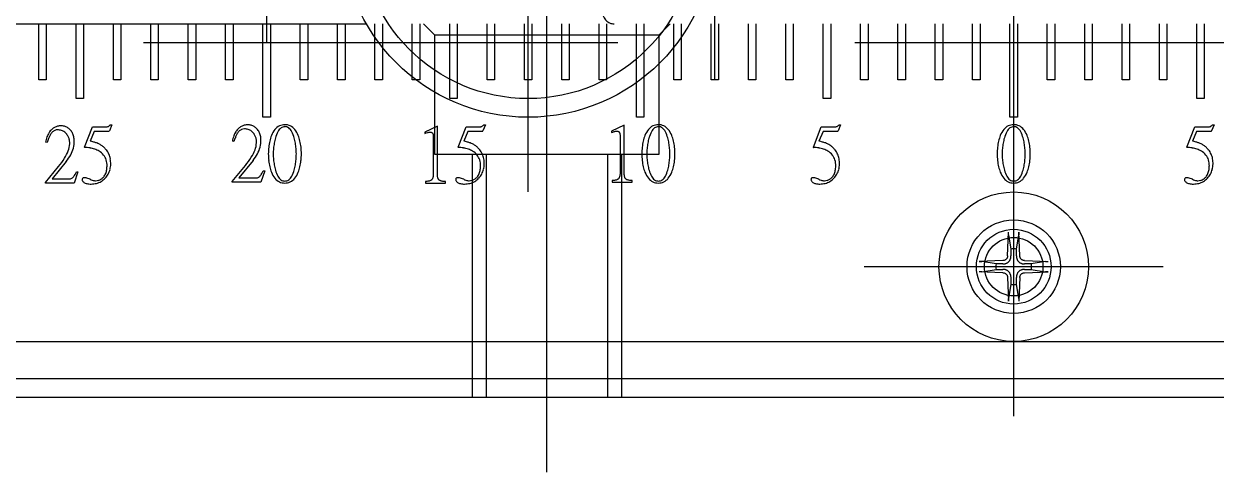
# Model space of a CAD drawing. Extents: x 1 to 398, y 0 to 247.
# Drawn here: x 197.97 to 229.89, y 83.87 to 95.87 of the extents above; entities that cross this region are included whole.
import ezdxf

# ---------------------------------------------------------------- set-up
doc = ezdxf.new("R2010")
doc.units = 0
doc.linetypes.add('CENTER', pattern=[50.8, 31.75, -6.35, 6.35, -6.35])
doc.linetypes.add('DASHED', pattern=[19.05, 12.7, -6.35])
doc.layers.get('0').update_dxf_attribs({"linetype": 'CONTINUOUS'})
doc.layers.add('CENTER', color=1, linetype='CENTER')

msp = doc.modelspace()

# ---------------------------------------------------------------- linework, layer by layer
at = {"color": 7, "linetype": 'CONTINUOUS'}
for p, q in [((125.465, 95.87), (207.135, 95.87)), ((198.365, 94.37), (198.365, 95.87)), ((198.565, 95.87), (198.565, 94.37)), ((199.365, 93.87), (199.365, 95.87)), ((199.565, 95.87), (199.565, 93.87)), ((200.365, 94.37), (200.365, 95.87)), ((200.565, 95.87), (200.565, 94.37)), ((201.365, 94.37), (201.365, 95.87)), ((201.565, 95.87), (201.565, 94.37)), ((202.365, 94.37), (202.365, 95.87)), ((202.565, 95.87), (202.565, 94.37)), ((203.365, 94.37), (203.365, 95.87)), ((203.565, 95.87), (203.565, 94.37)), ((204.365, 93.37), (204.365, 95.87)), ((204.565, 95.87), (204.565, 93.37)), ((205.365, 94.37), (205.365, 95.87)), ((205.565, 95.87), (205.565, 94.37)), ((206.365, 94.37), (206.365, 95.87)), ((206.565, 95.87), (206.565, 94.37)), ((216.365, 94.37), (216.365, 95.87)), ((216.565, 95.87), (216.565, 94.37)), ((217.365, 94.37), (217.365, 95.87)), ((217.565, 95.87), (217.565, 94.37)), ((218.365, 94.37), (218.365, 95.87)), ((218.565, 95.87), (218.565, 94.37)), ((219.365, 93.87), (219.365, 95.87)), ((219.565, 95.87), (219.565, 93.87)), ((220.365, 94.37), (220.365, 95.87)), ((220.565, 95.87), (220.565, 94.37)), ((221.365, 94.37), (221.365, 95.87)), ((221.565, 95.87), (221.565, 94.37)), ((222.365, 94.37), (222.365, 95.87)), ((222.565, 95.87), (222.565, 94.37)), ((223.365, 94.37), (223.365, 95.87)), ((223.565, 95.87), (223.565, 94.37)), ((224.365, 93.37), (224.365, 95.87)), ((224.565, 95.87), (224.565, 93.37)), ((225.365, 94.37), (225.365, 95.87)), ((225.565, 95.87), (225.565, 94.37)), ((226.365, 94.37), (226.365, 95.87)), ((226.565, 95.87), (226.565, 94.37)), ((227.365, 94.37), (227.365, 95.87)), ((227.565, 95.87), (227.565, 94.37)), ((228.365, 94.37), (228.365, 95.87)), ((228.565, 95.87), (228.565, 94.37)), ((229.365, 93.87), (229.365, 95.87)), ((229.565, 95.87), (229.565, 93.87)), ((207.365, 94.37), (207.365, 95.508)), ((215.565, 95.508), (215.565, 94.37)), ((207.565, 95.241), (207.565, 94.37)), ((215.365, 94.37), (215.365, 95.241)), ((198.565, 94.37), (198.365, 94.37)), ((200.565, 94.37), (200.365, 94.37)), ((201.565, 94.37), (201.365, 94.37)), ((202.565, 94.37), (202.365, 94.37)), ((203.565, 94.37), (203.365, 94.37)), ((205.565, 94.37), (205.365, 94.37)), ((206.565, 94.37), (206.365, 94.37)), ((207.565, 94.37), (207.365, 94.37)), ((208.365, 94.37), (208.365, 94.447)), ((208.465, 94.37), (208.365, 94.37)), ((214.365, 93.37), (214.365, 94.297)), ((214.565, 94.447), (214.565, 93.37)), ((215.565, 94.37), (215.365, 94.37)), ((216.565, 94.37), (216.365, 94.37)), ((217.565, 94.37), (217.365, 94.37)), ((218.565, 94.37), (218.365, 94.37)), ((220.565, 94.37), (220.365, 94.37)), ((221.565, 94.37), (221.365, 94.37)), ((222.565, 94.37), (222.365, 94.37)), ((223.565, 94.37), (223.365, 94.37)), ((225.565, 94.37), (225.365, 94.37)), ((226.565, 94.37), (226.365, 94.37)), ((227.565, 94.37), (227.365, 94.37)), ((228.565, 94.37), (228.365, 94.37)), ((199.565, 93.87), (199.365, 93.87)), ((219.565, 93.87), (219.365, 93.87)), ((229.565, 93.87), (229.365, 93.87)), ((204.565, 93.37), (204.365, 93.37)), ((214.565, 93.37), (214.365, 93.37)), ((224.565, 93.37), (224.365, 93.37)), ((198.678, 92.911), (198.658, 92.869)), ((199.591, 92.573), (199.805, 93.113)), ((199.85, 92.993), (199.74, 92.732)), ((199.805, 93.113), (200.178, 93.113)), ((200.221, 92.993), (199.85, 92.993)), ((200.321, 93.17), (200.254, 93.007)), ((200.276, 93.166), (200.321, 93.17)), ((203.678, 92.938), (203.658, 92.896)), ((209.041, 93.133), (208.697, 92.968)), ((208.697, 92.968), (208.697, 92.936)), ((208.697, 92.936), (208.732, 92.949)), ((208.732, 92.949), (208.768, 92.96)), ((208.768, 92.96), (208.786, 92.965)), ((208.786, 92.965), (208.805, 92.969)), ((208.805, 92.969), (208.824, 92.971)), ((208.824, 92.971), (208.843, 92.972)), ((208.843, 92.972), (208.854, 92.972)), ((208.854, 92.972), (208.864, 92.971)), ((208.864, 92.971), (208.868, 92.969)), ((208.868, 92.969), (208.873, 92.968)), ((208.873, 92.968), (208.878, 92.966)), ((208.878, 92.966), (208.883, 92.964)), ((208.883, 92.964), (208.887, 92.961)), ((208.887, 92.961), (208.891, 92.959)), ((208.891, 92.959), (208.895, 92.956)), ((208.895, 92.956), (208.899, 92.952)), ((208.899, 92.952), (208.902, 92.949)), ((208.902, 92.949), (208.905, 92.945)), ((208.905, 92.945), (208.911, 92.936)), ((208.911, 92.936), (208.915, 92.927)), ((208.915, 92.927), (208.919, 92.918)), ((208.919, 92.918), (208.922, 92.908)), ((208.922, 92.908), (208.924, 92.898)), ((208.924, 92.898), (208.925, 92.887)), ((209.041, 91.807), (209.041, 93.133)), ((209.591, 92.573), (209.805, 93.113)), ((209.85, 92.993), (209.74, 92.732)), ((209.805, 93.113), (210.178, 93.113)), ((210.221, 92.993), (209.85, 92.993)), ((210.321, 93.17), (210.254, 93.007)), ((210.276, 93.166), (210.321, 93.17)), ((214.041, 93.16), (213.697, 92.995)), ((213.697, 92.995), (213.697, 92.962)), ((213.697, 92.962), (213.732, 92.975)), ((213.732, 92.975), (213.768, 92.987)), ((213.768, 92.987), (213.786, 92.991)), ((213.786, 92.991), (213.805, 92.995)), ((213.805, 92.995), (213.824, 92.998)), ((213.824, 92.998), (213.843, 92.999)), ((213.843, 92.999), (213.854, 92.998)), ((213.854, 92.998), (213.864, 92.997)), ((213.864, 92.997), (213.868, 92.996)), ((213.868, 92.996), (213.873, 92.994)), ((213.873, 92.994), (213.878, 92.993)), ((213.878, 92.993), (213.883, 92.99)), ((213.883, 92.99), (213.887, 92.988)), ((213.887, 92.988), (213.891, 92.985)), ((213.891, 92.985), (213.895, 92.982)), ((213.895, 92.982), (213.899, 92.979)), ((213.899, 92.979), (213.902, 92.975)), ((213.902, 92.975), (213.905, 92.971)), ((213.905, 92.971), (213.911, 92.963)), ((213.911, 92.963), (213.915, 92.954)), ((213.915, 92.954), (213.919, 92.944)), ((213.919, 92.944), (213.922, 92.934)), ((213.922, 92.934), (213.924, 92.924)), ((213.924, 92.924), (213.925, 92.914)), ((213.925, 92.914), (213.926, 92.903)), ((213.926, 92.903), (213.927, 92.893)), ((213.927, 92.893), (213.927, 92.883)), ((214.041, 91.833), (214.041, 93.16)), ((219.101, 92.573), (219.315, 93.113)), ((219.36, 92.993), (219.25, 92.732)), ((219.315, 93.113), (219.688, 93.113)), ((219.731, 92.993), (219.36, 92.993)), ((219.831, 93.17), (219.764, 93.007)), ((219.786, 93.166), (219.831, 93.17)), ((229.101, 92.573), (229.315, 93.113)), ((229.36, 92.993), (229.25, 92.732)), ((229.315, 93.113), (229.688, 93.113)), ((229.731, 92.993), (229.36, 92.993)), ((229.831, 93.17), (229.764, 93.007)), ((229.786, 93.166), (229.831, 93.17)), ((198.589, 92.695), (198.548, 92.701)), ((203.589, 92.722), (203.548, 92.728)), ((208.925, 92.887), (208.926, 92.877)), ((208.926, 92.877), (208.927, 92.866)), ((208.927, 92.866), (208.927, 92.856)), ((208.927, 92.856), (208.927, 91.845)), ((213.927, 92.883), (213.927, 91.872)), ((198.542, 91.619), (198.896, 92.051)), ((199.1, 92.186), (198.719, 91.721)), ((203.542, 91.646), (203.896, 92.078)), ((204.1, 92.212), (203.719, 91.748)), ((204.414, 91.933), (204.308, 91.635)), ((204.373, 91.933), (204.414, 91.933)), ((198.542, 91.609), (198.542, 91.619)), ((198.719, 91.721), (199.176, 91.721)), ((199.414, 91.907), (199.308, 91.609)), ((199.373, 91.907), (199.414, 91.907)), ((203.542, 91.635), (203.542, 91.646)), ((204.308, 91.635), (203.542, 91.635)), ((203.719, 91.748), (204.176, 91.748)), ((208.737, 91.651), (208.717, 91.65)), ((208.717, 91.65), (208.717, 91.609)), ((208.758, 91.652), (208.737, 91.651)), ((208.778, 91.655), (208.758, 91.652)), ((208.799, 91.658), (208.778, 91.655)), ((208.818, 91.662), (208.799, 91.658)), ((208.836, 91.668), (208.818, 91.662)), ((208.852, 91.674), (208.836, 91.668)), ((208.859, 91.678), (208.852, 91.674)), ((208.866, 91.682), (208.859, 91.678)), ((208.875, 91.689), (208.866, 91.682)), ((208.883, 91.697), (208.875, 91.689)), ((208.89, 91.705), (208.883, 91.697)), ((208.897, 91.714), (208.89, 91.705)), ((208.902, 91.724), (208.897, 91.714)), ((208.907, 91.734), (208.902, 91.724)), ((208.912, 91.744), (208.907, 91.734)), ((208.915, 91.755), (208.912, 91.744)), ((208.918, 91.766), (208.915, 91.755)), ((208.921, 91.777), (208.918, 91.766)), ((208.924, 91.8), (208.921, 91.777)), ((208.926, 91.823), (208.924, 91.8)), ((208.927, 91.845), (208.926, 91.823)), ((209.042, 91.789), (209.041, 91.807)), ((209.043, 91.772), (209.042, 91.789)), ((209.046, 91.755), (209.043, 91.772)), ((209.051, 91.738), (209.046, 91.755)), ((209.054, 91.73), (209.051, 91.738)), ((209.058, 91.722), (209.054, 91.73)), ((209.062, 91.714), (209.058, 91.722)), ((209.066, 91.707), (209.062, 91.714)), ((209.072, 91.7), (209.066, 91.707)), ((209.077, 91.694), (209.072, 91.7)), ((209.083, 91.688), (209.077, 91.694)), ((209.09, 91.682), (209.083, 91.688)), ((209.098, 91.677), (209.09, 91.682)), ((209.107, 91.673), (209.098, 91.677)), ((209.117, 91.669), (209.107, 91.673)), ((209.126, 91.665), (209.117, 91.669)), ((209.145, 91.66), (209.126, 91.665)), ((209.165, 91.656), (209.145, 91.66)), ((209.186, 91.653), (209.165, 91.656)), ((209.208, 91.651), (209.186, 91.653)), ((209.231, 91.65), (209.208, 91.651)), ((209.253, 91.65), (209.231, 91.65)), ((209.253, 91.609), (209.253, 91.65)), ((213.737, 91.677), (213.717, 91.676)), ((213.717, 91.676), (213.717, 91.635)), ((213.717, 91.635), (214.253, 91.635)), ((213.758, 91.679), (213.737, 91.677)), ((213.778, 91.681), (213.758, 91.679)), ((213.799, 91.684), (213.778, 91.681)), ((213.818, 91.689), (213.799, 91.684)), ((213.836, 91.694), (213.818, 91.689)), ((213.852, 91.701), (213.836, 91.694)), ((213.859, 91.705), (213.852, 91.701)), ((213.866, 91.709), (213.859, 91.705)), ((213.875, 91.716), (213.866, 91.709)), ((213.883, 91.723), (213.875, 91.716)), ((213.89, 91.732), (213.883, 91.723)), ((213.897, 91.741), (213.89, 91.732)), ((213.902, 91.75), (213.897, 91.741)), ((213.907, 91.761), (213.902, 91.75)), ((213.912, 91.771), (213.907, 91.761)), ((213.915, 91.782), (213.912, 91.771)), ((213.918, 91.793), (213.915, 91.782)), ((213.921, 91.804), (213.918, 91.793)), ((213.924, 91.826), (213.921, 91.804)), ((213.926, 91.849), (213.924, 91.826)), ((213.927, 91.872), (213.926, 91.849)), ((214.042, 91.816), (214.041, 91.833)), ((214.043, 91.798), (214.042, 91.816)), ((214.046, 91.781), (214.043, 91.798)), ((214.051, 91.764), (214.046, 91.781)), ((214.054, 91.756), (214.051, 91.764)), ((214.058, 91.748), (214.054, 91.756)), ((214.062, 91.741), (214.058, 91.748)), ((214.066, 91.734), (214.062, 91.741)), ((214.072, 91.727), (214.066, 91.734)), ((214.077, 91.72), (214.072, 91.727)), ((214.083, 91.714), (214.077, 91.72)), ((214.09, 91.709), (214.083, 91.714)), ((214.098, 91.704), (214.09, 91.709)), ((214.107, 91.699), (214.098, 91.704)), ((214.117, 91.695), (214.107, 91.699)), ((214.126, 91.692), (214.117, 91.695)), ((214.145, 91.687), (214.126, 91.692)), ((214.165, 91.683), (214.145, 91.687)), ((214.186, 91.68), (214.165, 91.683)), ((214.208, 91.678), (214.186, 91.68)), ((214.231, 91.677), (214.208, 91.678)), ((214.253, 91.676), (214.231, 91.677)), ((214.253, 91.635), (214.253, 91.676)), ((199.308, 91.609), (198.542, 91.609)), ((208.717, 91.609), (209.253, 91.609)), ((224.302, 89.659), (224.327, 90.296)), ((224.326, 90.275), (224.327, 90.285)), ((224.326, 90.264), (224.326, 90.275)), ((224.326, 90.259), (224.326, 90.264)), ((224.326, 90.254), (224.326, 90.259)), ((224.327, 90.245), (224.326, 90.254)), ((224.327, 90.285), (224.327, 90.296)), ((224.327, 90.241), (224.327, 90.245)), ((224.327, 90.237), (224.327, 90.241)), ((224.327, 90.233), (224.327, 90.237)), ((224.327, 90.23), (224.327, 90.233)), ((224.328, 90.227), (224.327, 90.23)), ((224.328, 90.224), (224.328, 90.227)), ((224.328, 90.224), (224.388, 89.842)), ((224.542, 89.842), (224.602, 90.224)), ((224.603, 90.23), (224.602, 90.227)), ((224.602, 90.227), (224.602, 90.224)), ((224.603, 90.296), (224.603, 90.285)), ((224.628, 89.659), (224.603, 90.296)), ((224.603, 90.285), (224.604, 90.275)), ((224.604, 90.245), (224.603, 90.241)), ((224.603, 90.241), (224.603, 90.237)), ((224.603, 90.237), (224.603, 90.233)), ((224.603, 90.233), (224.603, 90.23)), ((224.604, 90.275), (224.604, 90.264)), ((224.604, 90.264), (224.604, 90.259)), ((224.604, 90.259), (224.604, 90.254)), ((224.604, 90.254), (224.604, 90.245)), ((224.388, 89.842), (224.392, 89.657)), ((224.538, 89.657), (224.542, 89.842)), ((224.176, 89.533), (223.539, 89.508)), ((223.539, 89.508), (223.55, 89.509)), ((223.55, 89.509), (223.56, 89.509)), ((223.56, 89.509), (223.571, 89.509)), ((223.571, 89.509), (223.576, 89.509)), ((223.576, 89.509), (223.581, 89.509)), ((223.581, 89.509), (223.59, 89.509)), ((223.59, 89.509), (223.594, 89.508)), ((223.594, 89.508), (223.598, 89.508)), ((223.598, 89.508), (223.602, 89.508)), ((223.602, 89.508), (223.605, 89.508)), ((223.605, 89.508), (223.608, 89.507)), ((223.608, 89.507), (223.611, 89.507)), ((223.993, 89.447), (223.611, 89.507)), ((224.178, 89.443), (223.993, 89.447)), ((224.188, 89.534), (224.176, 89.533)), ((224.2, 89.536), (224.188, 89.534)), ((224.212, 89.539), (224.2, 89.536)), ((224.224, 89.543), (224.212, 89.539)), ((224.235, 89.549), (224.224, 89.543)), ((224.246, 89.555), (224.235, 89.549)), ((224.255, 89.563), (224.246, 89.555)), ((224.264, 89.571), (224.255, 89.563)), ((224.272, 89.58), (224.264, 89.571)), ((224.28, 89.59), (224.272, 89.58)), ((224.286, 89.6), (224.28, 89.59)), ((224.292, 89.612), (224.286, 89.6)), ((224.296, 89.623), (224.292, 89.612)), ((224.299, 89.635), (224.296, 89.623)), ((224.302, 89.647), (224.299, 89.635)), ((224.302, 89.659), (224.302, 89.647)), ((224.629, 89.647), (224.628, 89.659)), ((224.631, 89.635), (224.629, 89.647)), ((224.634, 89.623), (224.631, 89.635)), ((224.638, 89.611), (224.634, 89.623)), ((224.644, 89.6), (224.638, 89.611)), ((224.65, 89.589), (224.644, 89.6)), ((224.658, 89.58), (224.65, 89.589)), ((224.666, 89.571), (224.658, 89.58)), ((224.675, 89.563), (224.666, 89.571)), ((224.685, 89.555), (224.675, 89.563)), ((224.695, 89.549), (224.685, 89.555)), ((224.706, 89.543), (224.695, 89.549)), ((224.718, 89.539), (224.706, 89.543)), ((224.73, 89.536), (224.718, 89.539)), ((224.742, 89.534), (224.73, 89.536)), ((224.754, 89.533), (224.742, 89.534)), ((224.937, 89.447), (224.752, 89.443)), ((224.754, 89.533), (225.391, 89.508)), ((225.319, 89.507), (224.937, 89.447)), ((225.319, 89.507), (225.322, 89.507)), ((225.322, 89.507), (225.325, 89.508)), ((225.325, 89.508), (225.328, 89.508)), ((225.328, 89.508), (225.332, 89.508)), ((225.332, 89.508), (225.336, 89.508)), ((225.336, 89.508), (225.34, 89.509)), ((225.34, 89.509), (225.349, 89.509)), ((225.349, 89.509), (225.354, 89.509)), ((225.354, 89.509), (225.359, 89.509)), ((225.359, 89.509), (225.37, 89.509)), ((225.37, 89.509), (225.38, 89.509)), ((225.38, 89.509), (225.391, 89.508)), ((223.55, 89.232), (223.539, 89.232)), ((224.176, 89.208), (223.539, 89.232)), ((223.56, 89.231), (223.55, 89.232)), ((223.571, 89.231), (223.56, 89.231)), ((223.576, 89.231), (223.571, 89.231)), ((223.581, 89.231), (223.576, 89.231)), ((223.59, 89.232), (223.581, 89.231)), ((223.594, 89.232), (223.59, 89.232)), ((223.598, 89.232), (223.594, 89.232)), ((223.602, 89.232), (223.598, 89.232)), ((223.605, 89.233), (223.602, 89.232)), ((223.608, 89.233), (223.605, 89.233)), ((223.611, 89.233), (223.608, 89.233)), ((223.611, 89.233), (223.993, 89.293)), ((223.993, 89.293), (224.178, 89.297)), ((224.176, 89.208), (224.188, 89.207)), ((224.188, 89.207), (224.2, 89.205)), ((224.2, 89.205), (224.212, 89.201)), ((224.212, 89.201), (224.224, 89.197)), ((224.224, 89.197), (224.235, 89.191)), ((224.235, 89.191), (224.245, 89.185)), ((224.245, 89.185), (224.255, 89.177)), ((224.255, 89.177), (224.264, 89.169)), ((224.264, 89.169), (224.272, 89.161)), ((224.272, 89.161), (224.28, 89.151)), ((224.28, 89.151), (224.286, 89.14)), ((224.286, 89.14), (224.292, 89.129)), ((224.292, 89.129), (224.296, 89.117)), ((224.296, 89.117), (224.299, 89.105)), ((224.299, 89.105), (224.302, 89.093)), ((224.302, 89.093), (224.302, 89.081)), ((224.302, 89.081), (224.327, 88.444)), ((224.392, 89.083), (224.388, 88.898)), ((224.542, 88.898), (224.538, 89.083)), ((224.628, 89.081), (224.603, 88.444)), ((224.628, 89.081), (224.629, 89.093)), ((224.629, 89.093), (224.631, 89.105)), ((224.631, 89.105), (224.634, 89.117)), ((224.634, 89.117), (224.638, 89.129)), ((224.638, 89.129), (224.644, 89.14)), ((224.644, 89.14), (224.65, 89.151)), ((224.65, 89.151), (224.658, 89.16)), ((224.658, 89.16), (224.666, 89.169)), ((224.666, 89.169), (224.675, 89.177)), ((224.675, 89.177), (224.684, 89.185)), ((224.684, 89.185), (224.695, 89.191)), ((224.695, 89.191), (224.706, 89.197)), ((224.706, 89.197), (224.718, 89.201)), ((224.718, 89.201), (224.73, 89.205)), ((224.73, 89.205), (224.742, 89.207)), ((224.742, 89.207), (224.754, 89.208)), ((224.752, 89.297), (224.937, 89.293)), ((224.754, 89.208), (225.391, 89.232)), ((224.937, 89.293), (225.319, 89.233)), ((225.322, 89.233), (225.319, 89.233)), ((225.325, 89.233), (225.322, 89.233)), ((225.328, 89.232), (225.325, 89.233)), ((225.332, 89.232), (225.328, 89.232)), ((225.336, 89.232), (225.332, 89.232)), ((225.34, 89.232), (225.336, 89.232)), ((225.349, 89.231), (225.34, 89.232)), ((225.354, 89.231), (225.349, 89.231)), ((225.359, 89.231), (225.354, 89.231)), ((225.37, 89.231), (225.359, 89.231)), ((225.38, 89.232), (225.37, 89.231)), ((225.391, 89.232), (225.38, 89.232)), ((224.388, 88.898), (224.328, 88.516)), ((224.602, 88.516), (224.542, 88.898)), ((224.326, 88.486), (224.327, 88.495)), ((224.326, 88.481), (224.326, 88.486)), ((224.326, 88.476), (224.326, 88.481)), ((224.326, 88.465), (224.326, 88.476)), ((224.327, 88.455), (224.326, 88.465)), ((224.327, 88.51), (224.328, 88.513)), ((224.327, 88.507), (224.327, 88.51)), ((224.327, 88.504), (224.327, 88.507)), ((224.327, 88.499), (224.327, 88.504)), ((224.327, 88.495), (224.327, 88.499)), ((224.327, 88.444), (224.327, 88.455)), ((224.328, 88.513), (224.328, 88.516)), ((224.602, 88.516), (224.602, 88.513)), ((224.602, 88.513), (224.603, 88.51)), ((224.603, 88.51), (224.603, 88.507)), ((224.603, 88.507), (224.603, 88.504)), ((224.603, 88.504), (224.603, 88.499)), ((224.603, 88.499), (224.604, 88.495)), ((224.604, 88.465), (224.603, 88.455)), ((224.603, 88.455), (224.603, 88.444)), ((224.604, 88.495), (224.604, 88.486)), ((224.604, 88.486), (224.604, 88.481)), ((224.604, 88.481), (224.604, 88.476)), ((224.604, 88.476), (224.604, 88.465)), ((125.465, 87.37), (323.465, 87.37)), ((324.465, 86.37), (124.465, 86.37)), ((323.965, 85.87), (124.965, 85.87))]:
    msp.add_line(p, q, dxfattribs=at)
at = {"color": 3, "linetype": 'DASHED'}
for p, q in [((207.365, 95.508), (207.365, 95.87)), ((207.565, 95.87), (207.565, 95.241)), ((208.365, 94.447), (208.365, 95.87)), ((208.565, 95.87), (208.565, 94.37)), ((208.965, 95.57), (208.665, 95.87)), ((209.365, 93.87), (209.365, 95.87)), ((209.565, 95.87), (209.565, 93.87)), ((210.365, 94.37), (210.365, 95.87)), ((210.565, 95.87), (210.565, 94.37)), ((211.365, 94.37), (211.365, 95.87)), ((211.565, 95.87), (211.565, 94.37)), ((212.365, 94.37), (212.365, 95.87)), ((212.565, 95.87), (212.565, 94.37)), ((213.365, 94.37), (213.365, 95.87)), ((213.565, 95.87), (213.565, 94.37)), ((214.365, 94.297), (214.365, 95.87)), ((214.565, 95.87), (214.565, 94.447)), ((215.265, 95.87), (214.965, 95.57)), ((215.365, 95.241), (215.365, 95.87)), ((215.565, 95.87), (215.565, 95.508)), ((214.965, 95.57), (208.965, 95.57)), ((208.965, 92.37), (208.965, 95.57)), ((214.965, 95.57), (214.965, 92.37)), ((124.965, 95.37), (323.965, 95.37)), ((208.565, 94.37), (208.465, 94.37)), ((210.565, 94.37), (210.365, 94.37)), ((211.565, 94.37), (211.365, 94.37)), ((212.565, 94.37), (212.365, 94.37)), ((213.565, 94.37), (213.365, 94.37)), ((209.565, 93.87), (209.365, 93.87)), ((214.965, 92.37), (208.965, 92.37)), ((209.965, 92.37), (209.965, 85.87)), ((210.344, 92.37), (210.344, 85.87)), ((213.586, 92.37), (213.586, 85.87)), ((213.965, 92.37), (213.965, 85.87))]:
    msp.add_line(p, q, dxfattribs=at)
at = {"color": 7, "linetype": 'CONTINUOUS'}
for centre, radius in [((211.465, 98.37), 5), ((211.465, 98.37), 4.5), ((224.465, 89.37), 2)]:
    msp.add_circle(centre, radius, dxfattribs=at)
at = {"color": 3, "linetype": 'DASHED'}
for radius in [1.25, 1, 0.783]:
    msp.add_circle((224.465, 89.37), radius, dxfattribs=at)
msp.add_arc((213.765, 96.17), 0.3, 180, 270, dxfattribs=at)
at = {"color": 7, "linetype": 'CONTINUOUS'}
for centre, radius, start, end in [((199.128, 92.653), 0.576, 148.0489, 160.7352), ((198.998, 92.733), 0.423, 132.3214, 147.9228), ((198.938, 92.757), 0.302, 132.9391, 149.2691), ((198.965, 92.768), 0.375, 118.4884, 132.2517), ((198.872, 92.826), 0.206, 111.5948, 132.6348), ((198.949, 92.797), 0.342, 103.6429, 118.3041), ((198.868, 92.83), 0.202, 89.5516, 110.9653), ((198.953, 92.778), 0.362, 96.4208, 103.6375), ((198.873, 92.698), 0.334, 72.6525, 90.5576), ((198.957, 92.742), 0.398, 89.9373, 96.4128), ((198.959, 92.79), 0.35, 75.0868, 90.2803), ((198.89, 92.758), 0.272, 51.7201, 72.2767), ((198.967, 92.822), 0.317, 58.6281, 74.8604), ((198.859, 92.722), 0.319, 32.8131, 51.2558), ((198.796, 92.666), 0.402, 22.4054, 34.6466), ((198.941, 92.783), 0.363, 43.5924, 58.3948), ((198.912, 92.761), 0.4, 27.9732, 43.1021), ((198.905, 92.758), 0.407, 12.8301, 27.765), ((200.178, 93.216), 0.103, 269.9573, 289.456), ((200.171, 93.235), 0.123, 289.8018, 307.0841), ((200.222, 93.066), 0.0733, 269.1351, 281.9708), ((200.232, 93.022), 0.0281, 281.4538, 305.805), ((200.133, 93.285), 0.187, 307.1607, 320.255), ((200.239, 93.011), 0.0151, 307.0574, 344.0647), ((204.128, 92.679), 0.576, 148.0489, 160.7352), ((205.476, 92.098), 1.986, 156.3322, 158.5817), ((203.998, 92.76), 0.423, 132.3214, 147.9228), ((203.938, 92.783), 0.302, 132.9391, 149.2691), ((203.965, 92.794), 0.375, 118.4884, 132.2517), ((203.872, 92.853), 0.206, 111.5948, 132.6348), ((203.949, 92.823), 0.342, 103.6429, 118.3041), ((203.868, 92.856), 0.202, 89.5516, 110.9653), ((203.953, 92.804), 0.362, 96.4208, 103.6375), ((203.873, 92.724), 0.334, 72.6525, 90.5576), ((203.957, 92.768), 0.398, 89.9373, 96.4128), ((203.959, 92.816), 0.35, 75.0868, 90.2803), ((203.89, 92.784), 0.272, 51.7201, 72.2767), ((203.967, 92.848), 0.317, 58.6281, 74.8604), ((203.859, 92.749), 0.319, 32.8131, 51.2558), ((203.796, 92.693), 0.402, 22.4054, 34.6466), ((203.941, 92.81), 0.363, 43.5924, 58.3948), ((203.912, 92.787), 0.4, 27.9732, 43.1021), ((203.905, 92.785), 0.407, 12.8301, 27.765), ((205.19, 92.645), 0.642, 141.8067, 158.4258), ((204.966, 92.817), 0.359, 116.5466, 141.2478), ((205.475, 92.612), 0.8, 152.3497, 165.2539), ((205.04, 92.841), 0.308, 128.0346, 152.5067), ((204.948, 92.838), 0.332, 89.2937, 115.4267), ((204.952, 92.946), 0.171, 89.8353, 126.5002), ((204.956, 92.837), 0.334, 64.6264, 90.6532), ((204.953, 92.945), 0.173, 53.6842, 90.279), ((204.868, 92.843), 0.305, 27.3429, 52.1158), ((204.94, 92.819), 0.356, 38.658, 63.5476), ((204.453, 92.625), 0.774, 14.2709, 27.586), ((204.727, 92.652), 0.627, 21.378, 38.3895), ((210.178, 93.216), 0.103, 269.9573, 289.456), ((210.171, 93.235), 0.123, 289.8018, 307.0841), ((210.222, 93.066), 0.0733, 269.1351, 281.9708), ((210.232, 93.022), 0.0281, 281.4538, 305.805), ((210.133, 93.285), 0.187, 307.1607, 320.255), ((210.239, 93.011), 0.0151, 307.0574, 344.0647), ((215.19, 92.645), 0.642, 141.8067, 158.4258), ((214.966, 92.817), 0.359, 116.5466, 141.2478), ((215.475, 92.612), 0.8, 152.3497, 165.2539), ((215.04, 92.841), 0.308, 128.0346, 152.5067), ((214.948, 92.838), 0.332, 89.2937, 115.4267), ((214.952, 92.946), 0.171, 89.8353, 126.5002), ((214.956, 92.837), 0.334, 64.6264, 90.6532), ((214.953, 92.945), 0.173, 53.6842, 90.279), ((214.868, 92.843), 0.305, 27.3429, 52.1158), ((214.94, 92.819), 0.356, 38.658, 63.5476), ((214.453, 92.625), 0.774, 14.2709, 27.586), ((214.727, 92.652), 0.627, 21.378, 38.3895), ((219.688, 93.216), 0.103, 269.9573, 289.456), ((219.681, 93.235), 0.123, 289.8018, 307.0841), ((219.732, 93.066), 0.0733, 269.1351, 281.9708), ((219.742, 93.022), 0.0281, 281.4538, 305.805), ((219.642, 93.285), 0.187, 307.1607, 320.255), ((219.749, 93.011), 0.0151, 307.0574, 344.0647), ((224.703, 92.645), 0.642, 141.8067, 158.4258), ((224.479, 92.817), 0.359, 116.5466, 141.2478), ((224.988, 92.612), 0.8, 152.3497, 165.2539), ((224.553, 92.841), 0.308, 128.0346, 152.5067), ((224.461, 92.838), 0.332, 89.2937, 115.4267), ((224.465, 92.946), 0.171, 89.8353, 126.5002), ((224.469, 92.837), 0.334, 64.6264, 90.6532), ((224.466, 92.945), 0.173, 53.6842, 90.279), ((224.381, 92.843), 0.305, 27.3429, 52.1158), ((224.453, 92.819), 0.356, 38.658, 63.5476), ((223.966, 92.625), 0.774, 14.2709, 27.586), ((224.24, 92.652), 0.627, 21.378, 38.3895), ((229.688, 93.216), 0.103, 269.9573, 289.456), ((229.681, 93.235), 0.123, 289.8018, 307.0841), ((229.732, 93.066), 0.0733, 269.1351, 281.9708), ((229.742, 93.022), 0.0281, 281.4538, 305.805), ((229.642, 93.285), 0.187, 307.1607, 320.255), ((229.749, 93.011), 0.0151, 307.0574, 344.0647), ((199.406, 92.556), 0.87, 160.7364, 170.373), ((203.669, 90.812), 5.418, 158.5052, 159.6588), ((200.476, 92.072), 1.986, 156.3322, 158.5817), ((198.535, 92.706), 0.661, 339.4358, 355.7466), ((198.834, 92.683), 0.361, 9.1763, 22.326), ((198.82, 92.681), 0.374, 356.2219, 9.0537), ((198.543, 92.735), 0.771, 345.732, 0.0514), ((198.81, 92.738), 0.504, 359.7279, 12.6493), ((199.637, 92.557), 0.0479, 160.8609, 169.2763), ((199.231, 90.595), 2.197, 73.9631, 76.5892), ((199.517, 91.588), 1.163, 70.0124, 74.0248), ((199.735, 92.183), 0.53, 63.3872, 70.1611), ((199.742, 92.171), 0.538, 55.5472, 64.6615), ((199.731, 92.154), 0.558, 46.6126, 55.5054), ((204.406, 92.582), 0.87, 160.7364, 170.373), ((208.669, 90.838), 5.418, 158.5052, 159.6588), ((203.535, 92.732), 0.661, 339.4358, 355.7466), ((203.834, 92.709), 0.361, 9.1763, 22.326), ((203.82, 92.708), 0.374, 356.2219, 9.0537), ((203.488, 92.778), 0.829, 331.9297, 345.5693), ((203.543, 92.762), 0.771, 345.732, 0.0514), ((203.81, 92.765), 0.504, 359.7279, 12.6493), ((205.85, 92.425), 1.338, 166.7882, 173.9019), ((205.642, 92.473), 1.125, 158.7761, 166.7628), ((206.172, 92.396), 1.529, 169.4141, 174.7865), ((206.15, 92.4), 1.507, 163.9788, 169.4048), ((203.749, 92.409), 1.51, 10.2609, 15.6321), ((203.693, 92.399), 1.566, 5.0093, 10.2518), ((204.313, 92.486), 1.073, 13.2882, 21.5696), ((204.073, 92.43), 1.32, 6.0471, 13.2628), ((203.721, 92.393), 1.674, 359.8807, 6.0387), ((209.637, 92.557), 0.0479, 160.8609, 169.2763), ((209.231, 90.595), 2.197, 73.9631, 76.5892), ((209.517, 91.588), 1.163, 70.0124, 74.0248), ((209.735, 92.183), 0.53, 63.3872, 70.1611), ((209.742, 92.171), 0.538, 55.5472, 64.6615), ((209.731, 92.154), 0.558, 46.6126, 55.5054), ((215.85, 92.425), 1.338, 166.7882, 173.9019), ((215.642, 92.473), 1.125, 158.7761, 166.7628), ((216.172, 92.396), 1.529, 169.4141, 174.7865), ((216.15, 92.4), 1.507, 163.9788, 169.4048), ((213.749, 92.409), 1.51, 10.2609, 15.6321), ((213.693, 92.399), 1.566, 5.0093, 10.2518), ((214.313, 92.486), 1.073, 13.2882, 21.5696), ((214.073, 92.43), 1.32, 6.0471, 13.2628), ((213.721, 92.393), 1.674, 359.8807, 6.0387), ((219.146, 92.557), 0.0479, 160.8609, 169.2763), ((218.741, 90.595), 2.197, 73.9631, 76.5892), ((219.027, 91.588), 1.163, 70.0124, 74.0248), ((219.245, 92.183), 0.53, 63.3872, 70.1611), ((219.252, 92.171), 0.538, 55.5472, 64.6615), ((219.241, 92.154), 0.558, 46.6126, 55.5054), ((225.363, 92.425), 1.338, 166.7882, 173.9019), ((225.155, 92.473), 1.125, 158.7761, 166.7628), ((225.685, 92.396), 1.529, 169.4141, 174.7865), ((225.663, 92.4), 1.507, 163.9788, 169.4048), ((223.262, 92.409), 1.51, 10.2609, 15.6321), ((223.206, 92.399), 1.566, 5.0093, 10.2518), ((223.826, 92.486), 1.073, 13.2882, 21.5696), ((223.586, 92.43), 1.32, 6.0471, 13.2628), ((223.233, 92.393), 1.674, 359.8807, 6.0387), ((229.146, 92.557), 0.0479, 160.8609, 169.2763), ((228.741, 90.595), 2.197, 73.9631, 76.5892), ((229.027, 91.588), 1.163, 70.0124, 74.0248), ((229.245, 92.183), 0.53, 63.3872, 70.1611), ((229.252, 92.171), 0.538, 55.5472, 64.6615), ((229.241, 92.154), 0.558, 46.6126, 55.5054), ((197.353, 93.325), 2.001, 320.461, 328.23), ((198.087, 92.873), 1.139, 328.1596, 339.4846), ((198.3, 92.854), 1.043, 320.14, 331.8365), ((198.488, 92.752), 0.829, 331.9297, 345.5693), ((199.599, 92.564), 0.0092, 167.2044, 192.7956), ((199.591, 92.563), 0.00178, 193.6323, 272.6279), ((199.568, 91.54), 1.021, 80.4715, 88.6731), ((199.608, 91.781), 0.776, 70.6148, 80.4628), ((199.655, 91.917), 0.633, 59.2808, 70.5721), ((199.748, 92.066), 0.458, 39.8178, 59.7095), ((199.793, 92.109), 0.395, 17.3246, 39.2769), ((199.687, 92.109), 0.62, 38.2978, 46.5808), ((199.746, 92.16), 0.543, 24.2446, 37.8899), ((199.721, 92.15), 0.57, 10.8892, 24.1023), ((199.598, 92.128), 0.694, 359.2215, 10.7983), ((202.353, 93.352), 2.001, 320.461, 328.23), ((203.087, 92.899), 1.139, 328.1596, 339.4846), ((203.3, 92.881), 1.043, 320.14, 331.8365), ((206.156, 92.393), 1.646, 173.9099, 180.1105), ((206.188, 92.386), 1.678, 179.881, 186.0309), ((206.235, 92.39), 1.593, 174.795, 180.0242), ((206.38, 92.388), 1.738, 179.9442, 184.9832), ((203.595, 92.39), 1.665, 359.9697, 5.0017), ((203.469, 92.388), 1.791, 355.1774, 0.0578), ((203.705, 92.386), 1.69, 353.9893, 0.1283), ((209.599, 92.564), 0.0092, 167.2044, 192.7956), ((209.591, 92.563), 0.00178, 193.6323, 272.6279), ((209.568, 91.54), 1.021, 80.4715, 88.6731), ((209.608, 91.781), 0.776, 70.6148, 80.4628), ((209.655, 91.917), 0.633, 59.2808, 70.5721), ((209.748, 92.066), 0.458, 39.8178, 59.7095), ((209.793, 92.109), 0.395, 17.3246, 39.2769), ((209.687, 92.109), 0.62, 38.2978, 46.5808), ((209.746, 92.16), 0.543, 24.2446, 37.8899), ((209.721, 92.15), 0.57, 10.8892, 24.1023), ((209.598, 92.128), 0.694, 359.2215, 10.7983), ((216.156, 92.393), 1.646, 173.9099, 180.1105), ((216.188, 92.386), 1.678, 179.881, 186.0309), ((216.235, 92.39), 1.593, 174.795, 180.0242), ((216.38, 92.388), 1.738, 179.9442, 184.9832), ((213.595, 92.39), 1.665, 359.9697, 5.0017), ((213.469, 92.388), 1.791, 355.1774, 0.0578), ((213.705, 92.386), 1.69, 353.9893, 0.1283), ((219.108, 92.564), 0.0092, 167.2044, 192.7956), ((219.101, 92.563), 0.00178, 193.6323, 272.6279), ((219.078, 91.54), 1.021, 80.4715, 88.6731), ((219.118, 91.781), 0.776, 70.6148, 80.4628), ((219.165, 91.917), 0.633, 59.2808, 70.5721), ((219.258, 92.066), 0.458, 39.8178, 59.7095), ((219.303, 92.109), 0.395, 17.3246, 39.2769), ((219.197, 92.109), 0.62, 38.2978, 46.5808), ((219.256, 92.16), 0.543, 24.2446, 37.8899), ((219.231, 92.15), 0.57, 10.8892, 24.1023), ((219.108, 92.128), 0.694, 359.2215, 10.7983), ((225.668, 92.393), 1.646, 173.9099, 180.1105), ((225.701, 92.386), 1.678, 179.881, 186.0309), ((225.748, 92.39), 1.593, 174.795, 180.0242), ((225.893, 92.388), 1.738, 179.9442, 184.9832), ((223.108, 92.39), 1.665, 359.9697, 5.0017), ((222.981, 92.388), 1.791, 355.1774, 0.0578), ((223.218, 92.386), 1.69, 353.9893, 0.1283), ((229.108, 92.564), 0.0092, 167.2044, 192.7956), ((229.101, 92.563), 0.00178, 193.6323, 272.6279), ((229.078, 91.54), 1.021, 80.4715, 88.6731), ((229.118, 91.781), 0.776, 70.6148, 80.4628), ((229.165, 91.917), 0.633, 59.2808, 70.5721), ((229.258, 92.066), 0.458, 39.8178, 59.7095), ((229.303, 92.109), 0.395, 17.3246, 39.2769), ((229.197, 92.109), 0.62, 38.2978, 46.5808), ((229.256, 92.16), 0.543, 24.2446, 37.8899), ((229.231, 92.15), 0.57, 10.8892, 24.1023), ((229.108, 92.128), 0.694, 359.2215, 10.7983), ((199.756, 92.028), 0.433, 334.0754, 348.3685), ((199.679, 92.077), 0.514, 358.4839, 16.8828), ((199.541, 92.072), 0.651, 348.3503, 359.2247), ((199.746, 92.11), 0.544, 331.19, 345.6305), ((199.653, 92.133), 0.639, 345.7632, 358.7145), ((203.117, 92.568), 1.408, 330.0594, 333.2025), ((205.845, 92.35), 1.334, 186.0315, 193.2001), ((205.611, 92.295), 1.093, 193.2098, 201.3991), ((206.182, 92.371), 1.539, 184.9857, 190.449), ((206.041, 92.345), 1.395, 190.4551, 196.2875), ((205.392, 92.133), 0.713, 194.5816, 208.6061), ((204.503, 92.133), 0.722, 331.8651, 345.7722), ((203.853, 92.34), 1.404, 344.0998, 349.8418), ((203.695, 92.368), 1.564, 349.8375, 355.1847), ((204.318, 92.289), 1.067, 338.4257, 346.7665), ((204.07, 92.347), 1.322, 346.768, 354.0003), ((209.756, 92.028), 0.433, 334.0754, 348.3685), ((209.679, 92.077), 0.514, 358.4839, 16.8828), ((209.541, 92.072), 0.651, 348.3503, 359.2247), ((209.746, 92.11), 0.544, 331.19, 345.6305), ((209.653, 92.133), 0.639, 345.7632, 358.7145), ((215.845, 92.35), 1.334, 186.0315, 193.2001), ((215.611, 92.295), 1.093, 193.2098, 201.3991), ((216.182, 92.371), 1.539, 184.9857, 190.449), ((216.041, 92.345), 1.395, 190.4551, 196.2875), ((215.392, 92.133), 0.713, 194.5816, 208.6061), ((214.503, 92.133), 0.722, 331.8651, 345.7722), ((213.853, 92.34), 1.404, 344.0998, 349.8418), ((213.695, 92.368), 1.564, 349.8375, 355.1847), ((214.318, 92.289), 1.067, 338.4257, 346.7665), ((214.07, 92.347), 1.322, 346.768, 354.0003), ((219.265, 92.028), 0.433, 334.0754, 348.3685), ((219.189, 92.077), 0.514, 358.4839, 16.8828), ((219.051, 92.072), 0.651, 348.3503, 359.2247), ((219.256, 92.11), 0.544, 331.19, 345.6305), ((219.163, 92.133), 0.639, 345.7632, 358.7145), ((225.358, 92.35), 1.334, 186.0315, 193.2001), ((225.124, 92.295), 1.093, 193.2098, 201.3991), ((225.695, 92.371), 1.539, 184.9857, 190.449), ((225.554, 92.345), 1.395, 190.4551, 196.2875), ((224.905, 92.133), 0.713, 194.5816, 208.6061), ((224.016, 92.133), 0.722, 331.8651, 345.7722), ((223.366, 92.34), 1.404, 344.0998, 349.8418), ((223.208, 92.368), 1.564, 349.8375, 355.1847), ((223.831, 92.289), 1.067, 338.4257, 346.7665), ((223.583, 92.347), 1.322, 346.768, 354.0003), ((229.265, 92.028), 0.433, 334.0754, 348.3685), ((229.189, 92.077), 0.514, 358.4839, 16.8828), ((229.051, 92.072), 0.651, 348.3503, 359.2247), ((229.256, 92.11), 0.544, 331.19, 345.6305), ((229.163, 92.133), 0.639, 345.7632, 358.7145), ((199.177, 91.909), 0.188, 269.5768, 282.2782), ((199.189, 91.854), 0.132, 282.3604, 298.5053), ((199.197, 91.838), 0.114, 298.775, 316.587), ((199.149, 91.898), 0.19, 313.2265, 325.1433), ((198.82, 92.134), 0.596, 324.6336, 330.2183), ((198.117, 92.541), 1.408, 330.0594, 333.2025), ((199.601, 91.697), 0.0728, 156.281, 181.8872), ((199.603, 91.694), 0.0745, 179.7689, 184.4732), ((199.564, 91.691), 0.0361, 184.316, 191.9442), ((199.544, 91.687), 0.015, 191.5786, 205.2913), ((199.639, 91.723), 0.117, 201.5057, 219.093), ((199.571, 91.709), 0.0408, 117.1293, 154.954), ((199.648, 91.732), 0.13, 219.3474, 234.6593), ((199.581, 91.686), 0.066, 88.0277, 115.4071), ((199.695, 91.807), 0.218, 236.1652, 258.5243), ((199.582, 91.494), 0.257, 79.2315, 89.6241), ((199.555, 91.354), 0.4, 71.5675, 79.3119), ((199.487, 91.146), 0.62, 65.85, 71.6275), ((200.026, 92.347), 0.698, 245.8334, 250.8777), ((199.927, 92.06), 0.394, 250.7805, 258.1713), ((199.889, 91.878), 0.208, 257.9993, 269.3203), ((199.883, 91.966), 0.295, 270.7211, 285.4421), ((199.792, 92.062), 0.477, 284.1459, 300.5209), ((199.889, 91.94), 0.269, 285.6366, 301.3182), ((199.871, 91.969), 0.303, 301.5113, 315.9675), ((199.782, 92.075), 0.493, 300.7739, 316.7817), ((199.846, 91.985), 0.332, 316.8732, 333.9198), ((199.737, 92.118), 0.556, 316.7918, 331.0148), ((204.177, 91.936), 0.188, 269.5768, 282.2782), ((204.189, 91.88), 0.132, 282.3604, 298.5053), ((204.197, 91.864), 0.114, 298.775, 316.587), ((204.149, 91.925), 0.19, 313.2265, 325.1433), ((203.82, 92.161), 0.596, 324.6336, 330.2183), ((205.168, 92.122), 0.617, 201.4624, 218.6555), ((204.963, 91.96), 0.356, 218.8739, 243.7271), ((205.024, 91.929), 0.293, 208.0577, 233.3426), ((204.948, 91.945), 0.336, 244.7936, 270.6548), ((204.951, 91.839), 0.177, 234.7577, 270.348), ((204.953, 91.84), 0.178, 269.5975, 305.2384), ((204.956, 91.943), 0.334, 269.2919, 295.2597), ((204.882, 91.928), 0.291, 306.7157, 332.2786), ((204.941, 91.96), 0.356, 296.2729, 321.1261), ((204.738, 92.121), 0.615, 321.322, 338.56), ((209.601, 91.697), 0.0728, 156.281, 181.8872), ((209.603, 91.694), 0.0745, 179.7689, 184.4732), ((209.564, 91.691), 0.0361, 184.316, 191.9442), ((209.544, 91.687), 0.015, 191.5786, 205.2913), ((209.639, 91.723), 0.117, 201.5057, 219.093), ((209.571, 91.709), 0.0408, 117.1293, 154.954), ((209.648, 91.732), 0.13, 219.3474, 234.6593), ((209.581, 91.686), 0.066, 88.0277, 115.4071), ((209.695, 91.807), 0.218, 236.1652, 258.5243), ((209.582, 91.494), 0.257, 79.2315, 89.6241), ((209.555, 91.354), 0.4, 71.5675, 79.3119), ((209.487, 91.146), 0.62, 65.85, 71.6275), ((210.026, 92.347), 0.698, 245.8334, 250.8777), ((209.927, 92.06), 0.394, 250.7805, 258.1713), ((209.889, 91.878), 0.208, 257.9993, 269.3203), ((209.883, 91.966), 0.295, 270.7211, 285.4421), ((209.792, 92.062), 0.477, 284.1459, 300.5209), ((209.889, 91.94), 0.269, 285.6366, 301.3182), ((209.871, 91.969), 0.303, 301.5113, 315.9675), ((209.782, 92.075), 0.493, 300.7739, 316.7817), ((209.846, 91.985), 0.332, 316.8732, 333.9198), ((209.737, 92.118), 0.556, 316.7918, 331.0148), ((215.168, 92.122), 0.617, 201.4624, 218.6555), ((214.963, 91.96), 0.356, 218.8739, 243.7271), ((215.024, 91.929), 0.293, 208.0577, 233.3426), ((214.948, 91.945), 0.336, 244.7936, 270.6548), ((214.951, 91.839), 0.177, 234.7577, 270.348), ((214.953, 91.84), 0.178, 269.5975, 305.2384), ((214.956, 91.943), 0.334, 269.2919, 295.2597), ((214.882, 91.928), 0.291, 306.7157, 332.2786), ((214.941, 91.96), 0.356, 296.2729, 321.1261), ((214.738, 92.121), 0.615, 321.322, 338.56), ((219.111, 91.697), 0.0728, 156.281, 181.8872), ((219.113, 91.694), 0.0745, 179.7689, 184.4732), ((219.074, 91.691), 0.0361, 184.316, 191.9442), ((219.054, 91.687), 0.015, 191.5786, 205.2913), ((219.149, 91.723), 0.117, 201.5057, 219.093), ((219.081, 91.709), 0.0408, 117.1293, 154.954), ((219.158, 91.732), 0.13, 219.3474, 234.6593), ((219.091, 91.686), 0.066, 88.0277, 115.4071), ((219.205, 91.807), 0.218, 236.1652, 258.5243), ((219.091, 91.494), 0.257, 79.2315, 89.6241), ((219.065, 91.354), 0.4, 71.5675, 79.3119), ((218.997, 91.146), 0.62, 65.85, 71.6275), ((219.536, 92.347), 0.698, 245.8334, 250.8777), ((219.437, 92.06), 0.394, 250.7805, 258.1713), ((219.399, 91.878), 0.208, 257.9993, 269.3203), ((219.393, 91.966), 0.295, 270.7211, 285.4421), ((219.302, 92.062), 0.477, 284.1459, 300.5209), ((219.399, 91.94), 0.269, 285.6366, 301.3182), ((219.38, 91.969), 0.303, 301.5113, 315.9675), ((219.292, 92.075), 0.493, 300.7739, 316.7817), ((219.356, 91.985), 0.332, 316.8732, 333.9198), ((219.246, 92.118), 0.556, 316.7918, 331.0148), ((224.681, 92.122), 0.617, 201.4624, 218.6555), ((224.476, 91.96), 0.356, 218.8739, 243.7271), ((224.537, 91.929), 0.293, 208.0577, 233.3426), ((224.461, 91.945), 0.336, 244.7936, 270.6548), ((224.464, 91.839), 0.177, 234.7577, 270.348), ((224.466, 91.84), 0.178, 269.5975, 305.2384), ((224.469, 91.943), 0.334, 269.2919, 295.2597), ((224.395, 91.928), 0.291, 306.7157, 332.2786), ((224.454, 91.96), 0.356, 296.2729, 321.1261), ((224.251, 92.121), 0.615, 321.322, 338.56), ((229.111, 91.697), 0.0728, 156.281, 181.8872), ((229.113, 91.694), 0.0745, 179.7689, 184.4732), ((229.074, 91.691), 0.0361, 184.316, 191.9442), ((229.054, 91.687), 0.015, 191.5786, 205.2913), ((229.149, 91.723), 0.117, 201.5057, 219.093), ((229.081, 91.709), 0.0408, 117.1293, 154.954), ((229.158, 91.732), 0.13, 219.3474, 234.6593), ((229.091, 91.686), 0.066, 88.0277, 115.4071), ((229.205, 91.807), 0.218, 236.1652, 258.5243), ((229.091, 91.494), 0.257, 79.2315, 89.6241), ((229.065, 91.354), 0.4, 71.5675, 79.3119), ((228.997, 91.146), 0.62, 65.85, 71.6275), ((229.536, 92.347), 0.698, 245.8334, 250.8777), ((229.437, 92.06), 0.394, 250.7805, 258.1713), ((229.399, 91.878), 0.208, 257.9993, 269.3203), ((229.393, 91.966), 0.295, 270.7211, 285.4421), ((229.302, 92.062), 0.477, 284.1459, 300.5209), ((229.399, 91.94), 0.269, 285.6366, 301.3182), ((229.38, 91.969), 0.303, 301.5113, 315.9675), ((229.292, 92.075), 0.493, 300.7739, 316.7817), ((229.356, 91.985), 0.332, 316.8732, 333.9198), ((229.246, 92.118), 0.556, 316.7918, 331.0148), ((199.758, 92.103), 0.521, 258.2451, 270.7659), ((199.768, 92.164), 0.581, 269.6263, 283.9812), ((209.758, 92.103), 0.521, 258.2451, 270.7659), ((209.768, 92.164), 0.581, 269.6263, 283.9812), ((219.268, 92.103), 0.521, 258.2451, 270.7659), ((219.278, 92.164), 0.581, 269.6263, 283.9812), ((229.268, 92.103), 0.521, 258.2451, 270.7659), ((229.278, 92.164), 0.581, 269.6263, 283.9812), ((224.465, 89.37), 0.479, 80.6957, 99.3043), ((224.465, 89.37), 0.479, 170.6957, 189.3043), ((224.183, 89.656), 0.213, 268.6874, 274.268), ((224.182, 89.665), 0.222, 274.2424, 279.5709), ((224.183, 89.659), 0.216, 279.5456, 284.9391), ((224.186, 89.649), 0.206, 284.9953, 290.6145), ((224.183, 89.657), 0.214, 290.572, 296.2994), ((224.189, 89.645), 0.201, 296.2694, 302.6116), ((224.184, 89.652), 0.209, 302.6454, 308.7756), ((224.189, 89.647), 0.202, 308.7204, 314.9342), ((224.188, 89.646), 0.202, 315.0678, 321.2775), ((224.183, 89.651), 0.209, 321.2249, 327.3542), ((224.19, 89.646), 0.201, 327.3884, 333.7306), ((224.178, 89.652), 0.214, 333.7006, 339.428), ((224.186, 89.649), 0.206, 339.386, 345.0043), ((224.176, 89.652), 0.216, 345.0596, 350.4557), ((224.17, 89.653), 0.222, 350.4292, 355.7575), ((224.18, 89.652), 0.212, 355.7311, 1.3135), ((224.75, 89.652), 0.213, 178.6874, 184.268), ((224.76, 89.653), 0.222, 184.2424, 189.5709), ((224.754, 89.652), 0.216, 189.5456, 194.9391), ((224.744, 89.649), 0.206, 194.9953, 200.6145), ((224.752, 89.652), 0.214, 200.572, 206.2994), ((224.74, 89.646), 0.201, 206.2694, 212.6116), ((224.747, 89.651), 0.209, 212.6454, 218.7756), ((224.742, 89.646), 0.202, 218.7204, 224.9342), ((224.741, 89.647), 0.202, 225.0678, 231.2775), ((224.746, 89.652), 0.209, 231.2249, 237.3542), ((224.741, 89.645), 0.201, 237.3884, 243.7306), ((224.747, 89.657), 0.214, 243.7006, 249.428), ((224.744, 89.649), 0.206, 249.386, 255.0043), ((224.747, 89.659), 0.216, 255.0596, 260.4557), ((224.748, 89.665), 0.222, 260.4292, 265.7575), ((224.747, 89.655), 0.212, 265.7311, 271.3135), ((224.465, 89.37), 0.479, 350.6957, 9.3043), ((224.183, 89.085), 0.212, 85.7311, 91.3135), ((224.182, 89.075), 0.222, 80.4292, 85.7575), ((224.183, 89.082), 0.216, 75.0596, 80.4557), ((224.186, 89.091), 0.206, 69.386, 75.0043), ((224.183, 89.083), 0.214, 63.7006, 69.428), ((224.189, 89.095), 0.201, 57.3884, 63.7306), ((224.184, 89.088), 0.209, 51.2249, 57.3542), ((224.189, 89.093), 0.202, 45.0678, 51.2775), ((224.188, 89.094), 0.202, 38.7204, 44.9342), ((224.183, 89.089), 0.209, 32.6454, 38.7756), ((224.19, 89.094), 0.201, 26.2694, 32.6116), ((224.178, 89.088), 0.214, 20.572, 26.2994), ((224.186, 89.091), 0.206, 14.9953, 20.6145), ((224.176, 89.088), 0.216, 9.5456, 14.9391), ((224.17, 89.087), 0.222, 4.2424, 9.5709), ((224.18, 89.088), 0.213, 358.6874, 4.268), ((224.76, 89.087), 0.222, 170.4292, 175.7575), ((224.75, 89.088), 0.212, 175.7311, 181.3135), ((224.754, 89.088), 0.216, 165.0596, 170.4557), ((224.744, 89.091), 0.206, 159.386, 165.0043), ((224.752, 89.088), 0.214, 153.7006, 159.428), ((224.74, 89.094), 0.201, 147.3884, 153.7306), ((224.747, 89.089), 0.209, 141.2249, 147.3542), ((224.742, 89.094), 0.202, 135.0678, 141.2775), ((224.741, 89.094), 0.202, 128.7204, 134.9342), ((224.746, 89.088), 0.209, 122.6454, 128.7756), ((224.741, 89.095), 0.201, 116.2694, 122.6116), ((224.747, 89.083), 0.214, 110.572, 116.2994), ((224.744, 89.091), 0.206, 104.9953, 110.6145), ((224.747, 89.081), 0.216, 99.5456, 104.9391), ((224.748, 89.075), 0.222, 94.2424, 99.5709), ((224.747, 89.085), 0.213, 88.6874, 94.268), ((224.465, 89.37), 0.479, 260.6957, 279.3043)]:
    msp.add_arc(centre, radius, start, end, dxfattribs=at)
at = {"layer": 'CENTER', "color": 1, "linetype": 'CENTER'}
for p, q in [((224.465, 85.37), (224.465, 114.47)), ((211.465, 91.37), (211.465, 105.37)), ((216.465, 94.37), (216.465, 102.37)), ((204.465, 101.37), (204.465, 95.37)), ((211.965, 83.87), (211.965, 97.87)), ((228.465, 89.37), (220.465, 89.37))]:
    msp.add_line(p, q, dxfattribs=at)

doc.saveas('drawing.dxf')
